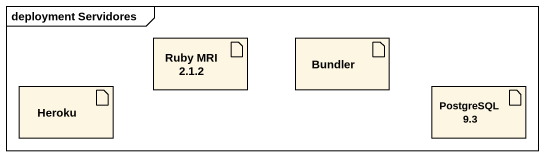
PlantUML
@startuml
mainframe deployment Servidores
artifact "Ruby MRI 2.1.2" as Ruby_MRI_2_1_2
artifact Bundler
artifact Heroku
artifact "PostgreSQL 9.3" as PostgreSQL_9_3
@enduml
